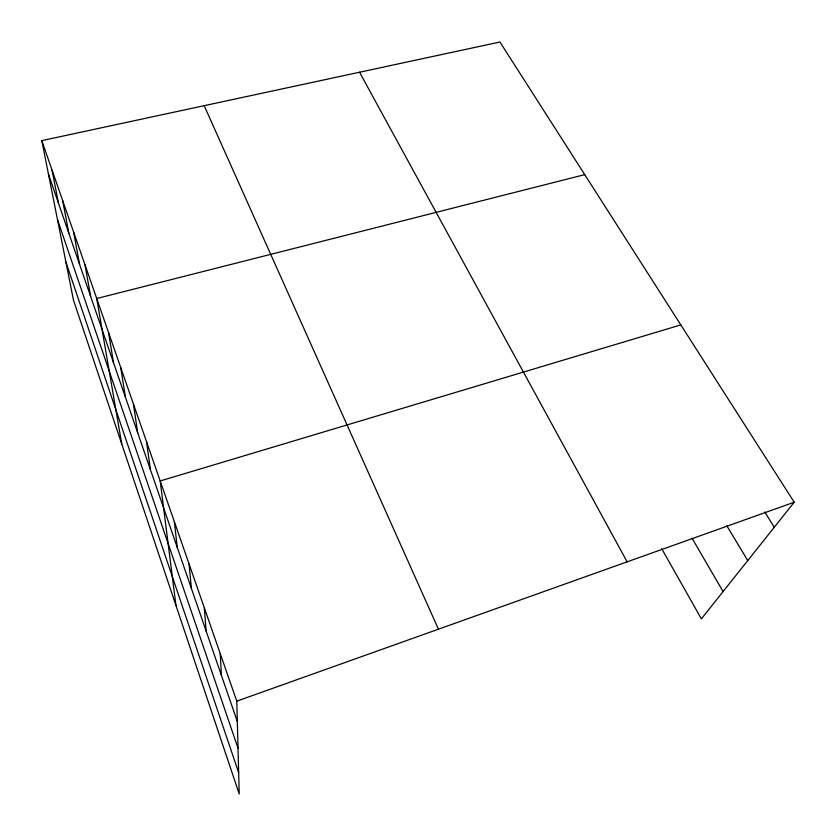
<?xml version="1.0" encoding="UTF-8"?>
<svg xmlns="http://www.w3.org/2000/svg" width="836" height="836" viewBox="0 0 836 836"><rect width="100%" height="100%" fill="white"/><g stroke="black" fill="none" stroke-linecap="round" stroke-linejoin="round"><path stroke-width="1.25" d="M41.8 140.626L236.787 701.164L239.221 793.981L73.484 300.166L41.8 140.626L499.938 42.019L794.2 502.217L701.373 618.849L661.715 548.709M236.787 701.164L794.2 502.217M680.828 324.911L160.188 480.961L175.957 605.463M584.73 174.64L96.725 298.525L121.753 443.989M764.783 511.987L774.282 527.234M726.933 525.959L747.76 560.569M691.999 538.165L723.088 591.564M359.553 72.241L627.136 561.844M204.193 105.67L438.44 629.184M48.488 174.285L237.319 721.478M57.485 219.596L238.02 748.189M65.95 262.232L238.668 772.683M52.062 170.126L58.52 203.357M62.669 200.609L68.876 233.369M73.631 232.136L79.566 264.364M84.979 264.751L90.633 296.404M108.534 332.467L113.539 362.803M120.76 367.621L125.41 397.194M133.426 404.028L137.689 432.787M146.561 441.795L150.417 469.644M174.337 521.633L177.253 547.413M189.04 563.892L191.423 588.492M204.318 607.835L206.137 631.128M220.223 653.553L221.425 675.425"/></g></svg>
